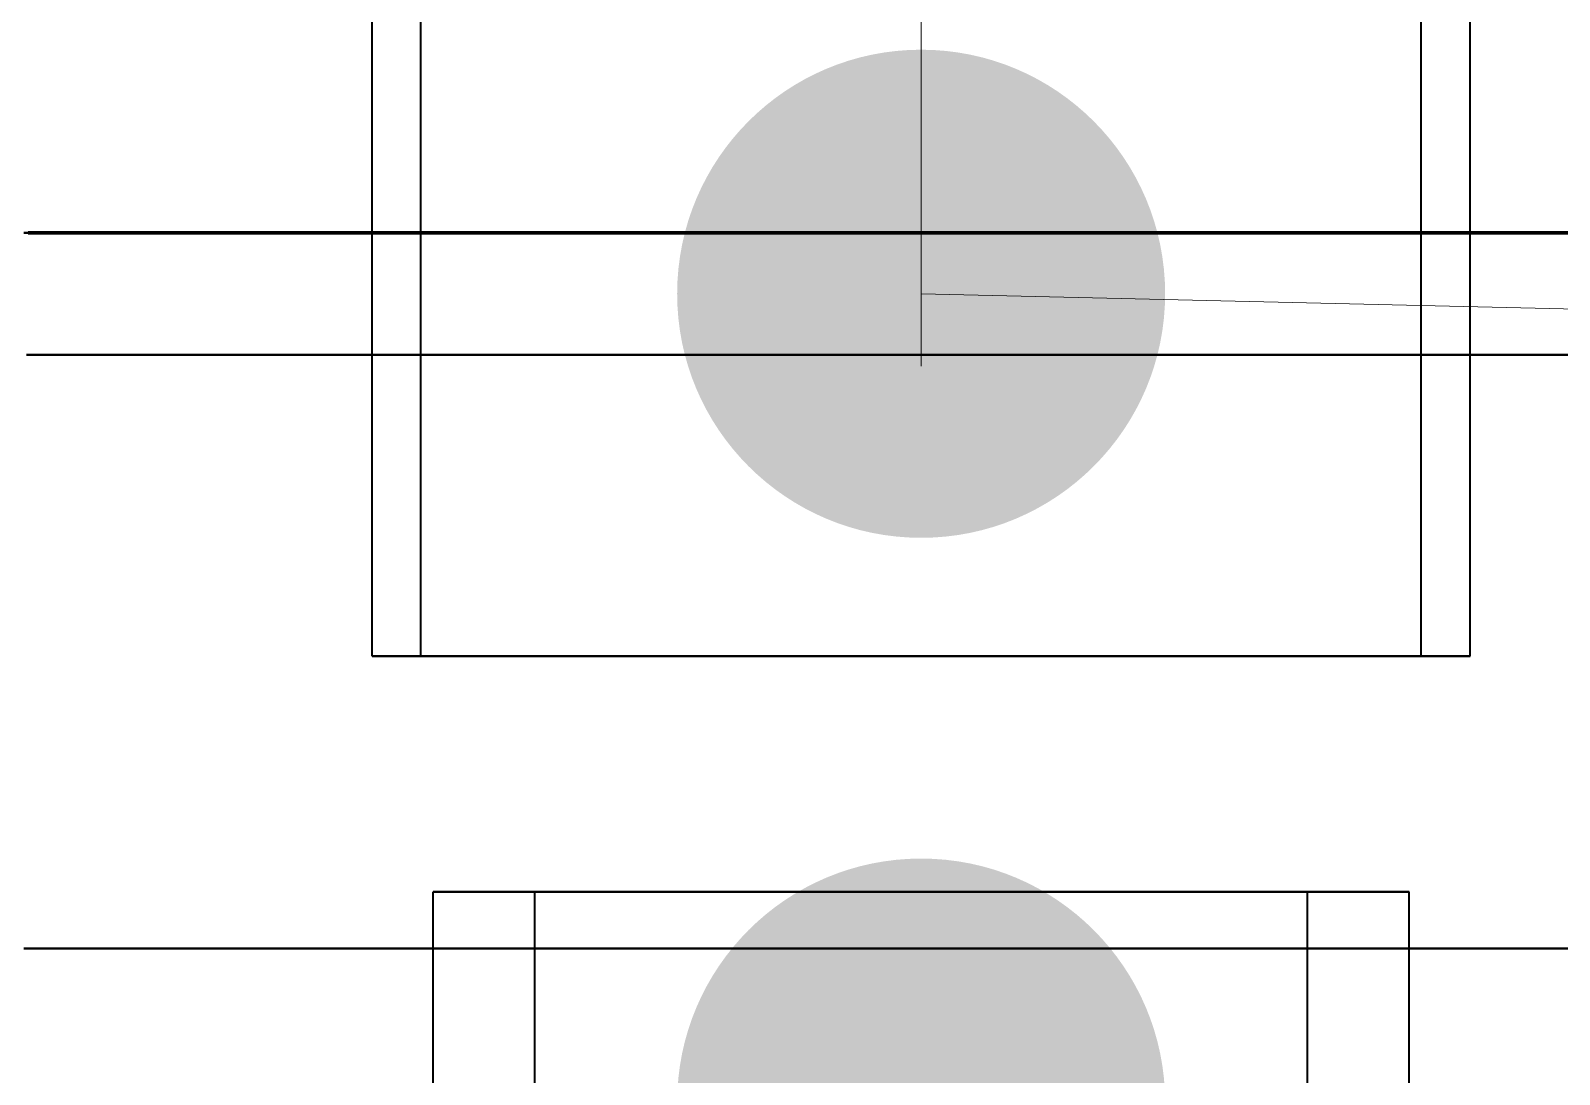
# Model space of a CAD drawing. Header units: millimetres. Extents: x 0 to 2382, y 0 to 420.
# Drawn here: x 157.31 to 161.07, y 311.669 to 314.235 of the extents above; entities that cross this region are included whole.
import ezdxf

# ---------------------------------------------------------------- set-up
doc = ezdxf.new("R2010")
doc.units = ezdxf.units.MM
doc.linetypes.add('IRAM-E-TRAZOS', pattern=[5, 4, -1])
doc.linetypes.add('IRAM-F-TRAZO-PUNTO', pattern=[20, 15, -2, 1, -2])
for name, color, linetype, lineweight in [('01-VISIBLE', 7, 'CONTINUOUS', 70), ('02-OCULTA', 4, 'IRAM-E-TRAZOS', 35), ('03-EJE', 1, 'IRAM-F-TRAZO-PUNTO', 18), ('08-FINA', 5, 'CONTINUOUS', 18)]:
    doc.layers.add(name, color=color, linetype=linetype, lineweight=lineweight)

msp = doc.modelspace()

# ---------------------------------------------------------------- hatches: boundary and pattern name
at = {"layer": '08-FINA'}
h = msp.add_hatch(color=7, dxfattribs=at)
h.dxf.hatch_style = 1
edge = h.paths.add_edge_path()
edge.add_arc((159.5, 313.5882), 0.6, 0, 360)
h = msp.add_hatch(color=7, dxfattribs=at)
h.dxf.hatch_style = 1
edge = h.paths.add_edge_path()
edge.add_arc((159.5, 311.5996), 0.6, 0, 360)

# ---------------------------------------------------------------- linework, layer by layer
at = {"layer": '01-VISIBLE'}
msp.add_lwpolyline([(157.3039, 313.7382), (157.354, 313.7382), (157.404, 313.7382), (157.4541, 313.7382), (157.5042, 313.7382), (157.5543, 313.7382), (157.6044, 313.7382), (157.6545, 313.7382), (157.7046, 313.7382), (157.7547, 313.7382), (157.8048, 313.7382), (157.8548, 313.7382), (157.9049, 313.7382), (157.955, 313.7382), (158.0051, 313.7382), (158.0552, 313.7382), (158.1053, 313.7382), (158.1554, 313.7382), (158.2055, 313.7382), (158.2555, 313.7382), (158.3056, 313.7382), (158.3557, 313.7382), (158.4058, 313.7382), (158.4559, 313.7382), (158.506, 313.7382), (158.5561, 313.7382), (158.6062, 313.7382), (158.6562, 313.7382), (158.7063, 313.7382), (158.7564, 313.7382), (158.8065, 313.7382), (158.8566, 313.7382), (158.9067, 313.7382), (158.9568, 313.7382), (159.0069, 313.7382), (159.057, 313.7382), (159.107, 313.7382), (159.1571, 313.7382), (159.2072, 313.7382), (159.2573, 313.7382), (159.3074, 313.7382), (159.3575, 313.7382), (159.4076, 313.7382), (159.4577, 313.7382), (159.5077, 313.7382), (159.5578, 313.7382), (159.6079, 313.7382), (159.658, 313.7382), (159.7081, 313.7382), (159.7582, 313.7382), (159.8083, 313.7382), (159.8584, 313.7382), (159.9084, 313.7382), (159.9585, 313.7382), (160.0086, 313.7382), (160.0587, 313.7382), (160.1088, 313.7382), (160.1589, 313.7382), (160.209, 313.7382), (160.2591, 313.7382), (160.3092, 313.7382), (160.3592, 313.7382), (160.4093, 313.7382), (160.4594, 313.7382), (160.5095, 313.7382), (160.5596, 313.7382), (160.6097, 313.7382), (160.6598, 313.7382), (160.7099, 313.7382), (160.7599, 313.7382), (160.81, 313.7382), (160.8601, 313.7382), (160.9102, 313.7382), (160.9603, 313.7382), (161.0104, 313.7382), (161.0605, 313.7382), (161.1106, 313.7382)], dxfattribs=at)
at = {"layer": '02-OCULTA'}
for p, q in [((158.15, 312.6969), (158.15, 316.1969)), ((158.27, 312.6969), (158.27, 316.1969)), ((160.73, 312.6969), (160.73, 316.1969)), ((160.85, 312.6969), (160.85, 316.1969)), ((158.3, 219.685), (158.3, 312.1182)), ((158.55, 219.685), (158.55, 312.1182)), ((160.45, 219.685), (160.45, 312.1182)), ((160.7, 219.685), (160.7, 312.1182))]:
    msp.add_line(p, q, dxfattribs=at)
for points in [[(161.1048, 313.7382), (161.0546, 313.7382), (161.0045, 313.7382), (160.9543, 313.7382), (160.9042, 313.7382), (160.854, 313.7382), (160.8039, 313.7382), (160.7537, 313.7382), (160.7036, 313.7382), (160.6534, 313.7382), (160.6033, 313.7382), (160.5531, 313.7382), (160.503, 313.7382), (160.4528, 313.7382), (160.4027, 313.7382), (160.3525, 313.7382), (160.3024, 313.7382), (160.2522, 313.7382), (160.2021, 313.7382), (160.1519, 313.7382), (160.1018, 313.7382), (160.0516, 313.7382), (160.0015, 313.7382), (159.9513, 313.7382), (159.9012, 313.7382), (159.851, 313.7382), (159.8009, 313.7382), (159.7507, 313.7382), (159.7006, 313.7382), (159.6504, 313.7382), (159.6003, 313.7382), (159.5501, 313.7382), (159.5, 313.7382), (159.4499, 313.7382), (159.3997, 313.7382), (159.3496, 313.7382), (159.2994, 313.7382), (159.2493, 313.7382), (159.1991, 313.7382), (159.149, 313.7382), (159.0988, 313.7382), (159.0487, 313.7382), (158.9985, 313.7382), (158.9484, 313.7382), (158.8982, 313.7382), (158.8481, 313.7382), (158.7979, 313.7382), (158.7478, 313.7382), (158.6976, 313.7382), (158.6475, 313.7382), (158.5973, 313.7382), (158.5472, 313.7382), (158.497, 313.7382), (158.4469, 313.7382), (158.3967, 313.7382), (158.3466, 313.7382), (158.2964, 313.7382), (158.2463, 313.7382), (158.1961, 313.7382), (158.146, 313.7382), (158.0958, 313.7382), (158.0457, 313.7382), (157.9955, 313.7382), (157.9454, 313.7382), (157.8952, 313.7382), (157.8451, 313.7382), (157.7949, 313.7382), (157.7448, 313.7382), (157.6946, 313.7382), (157.6445, 313.7382), (157.5943, 313.7382), (157.5442, 313.7382), (157.494, 313.7382), (157.4439, 313.7382), (157.3937, 313.7382), (157.3436, 313.7382), (157.2934, 313.7382)], [(157.2934, 313.7382), (157.3436, 313.7382), (157.3937, 313.7382), (157.4439, 313.7382), (157.494, 313.7382), (157.5442, 313.7382), (157.5943, 313.7382), (157.6445, 313.7382), (157.6946, 313.7382), (157.7448, 313.7382), (157.7949, 313.7382), (157.8451, 313.7382), (157.8952, 313.7382), (157.9454, 313.7382), (157.9955, 313.7382), (158.0457, 313.7382), (158.0958, 313.7382), (158.146, 313.7382), (158.1961, 313.7382), (158.2463, 313.7382), (158.2964, 313.7382), (158.3466, 313.7382), (158.3967, 313.7382), (158.4469, 313.7382), (158.497, 313.7382), (158.5472, 313.7382), (158.5973, 313.7382), (158.6475, 313.7382), (158.6976, 313.7382), (158.7478, 313.7382), (158.7979, 313.7382), (158.8481, 313.7382), (158.8982, 313.7382), (158.9484, 313.7382), (158.9985, 313.7382), (159.0487, 313.7382), (159.0988, 313.7382), (159.149, 313.7382), (159.1991, 313.7382), (159.2493, 313.7382), (159.2994, 313.7382), (159.3496, 313.7382), (159.3997, 313.7382), (159.4499, 313.7382), (159.5, 313.7382), (159.5501, 313.7382), (159.6003, 313.7382), (159.6504, 313.7382), (159.7006, 313.7382), (159.7507, 313.7382), (159.8009, 313.7382), (159.851, 313.7382), (159.9012, 313.7382), (159.9513, 313.7382), (160.0015, 313.7382), (160.0516, 313.7382), (160.1018, 313.7382), (160.1519, 313.7382), (160.2021, 313.7382), (160.2522, 313.7382), (160.3024, 313.7382), (160.3525, 313.7382), (160.4027, 313.7382), (160.4528, 313.7382), (160.503, 313.7382), (160.5531, 313.7382), (160.6033, 313.7382), (160.6534, 313.7382), (160.7036, 313.7382), (160.7537, 313.7382), (160.8039, 313.7382), (160.854, 313.7382), (160.9042, 313.7382), (160.9543, 313.7382), (161.0045, 313.7382), (161.0546, 313.7382), (161.1048, 313.7382)], [(161.1048, 313.7382), (161.0546, 313.7382), (161.0045, 313.7382), (160.9543, 313.7382), (160.9042, 313.7382), (160.854, 313.7382), (160.8039, 313.7382), (160.7537, 313.7382), (160.7036, 313.7382), (160.6534, 313.7382), (160.6033, 313.7382), (160.5531, 313.7382), (160.503, 313.7382), (160.4528, 313.7382), (160.4027, 313.7382), (160.3525, 313.7382), (160.3024, 313.7382), (160.2522, 313.7382), (160.2021, 313.7382), (160.1519, 313.7382), (160.1018, 313.7382), (160.0516, 313.7382), (160.0015, 313.7382), (159.9513, 313.7382), (159.9012, 313.7382), (159.851, 313.7382), (159.8009, 313.7382), (159.7507, 313.7382), (159.7006, 313.7382), (159.6504, 313.7382), (159.6003, 313.7382), (159.5501, 313.7382), (159.5, 313.7382), (159.4499, 313.7382), (159.3997, 313.7382), (159.3496, 313.7382), (159.2994, 313.7382), (159.2493, 313.7382), (159.1991, 313.7382), (159.149, 313.7382), (159.0988, 313.7382), (159.0487, 313.7382), (158.9985, 313.7382), (158.9484, 313.7382), (158.8982, 313.7382), (158.8481, 313.7382), (158.7979, 313.7382), (158.7478, 313.7382), (158.6976, 313.7382), (158.6475, 313.7382), (158.5973, 313.7382), (158.5472, 313.7382), (158.497, 313.7382), (158.4469, 313.7382), (158.3967, 313.7382), (158.3466, 313.7382), (158.2964, 313.7382), (158.2463, 313.7382), (158.1961, 313.7382), (158.146, 313.7382), (158.0958, 313.7382), (158.0457, 313.7382), (157.9955, 313.7382), (157.9454, 313.7382), (157.8952, 313.7382), (157.8451, 313.7382), (157.7949, 313.7382), (157.7448, 313.7382), (157.6946, 313.7382), (157.6445, 313.7382), (157.5943, 313.7382), (157.5442, 313.7382), (157.494, 313.7382), (157.4439, 313.7382), (157.3937, 313.7382), (157.3436, 313.7382), (157.2934, 313.7382)], [(157.2934, 313.7382), (157.3436, 313.7382), (157.3937, 313.7382), (157.4439, 313.7382), (157.494, 313.7382), (157.5442, 313.7382), (157.5943, 313.7382), (157.6445, 313.7382), (157.6946, 313.7382), (157.7448, 313.7382), (157.7949, 313.7382), (157.8451, 313.7382), (157.8952, 313.7382), (157.9454, 313.7382), (157.9955, 313.7382), (158.0457, 313.7382), (158.0958, 313.7382), (158.146, 313.7382), (158.1961, 313.7382), (158.2463, 313.7382), (158.2964, 313.7382), (158.3466, 313.7382), (158.3967, 313.7382), (158.4469, 313.7382), (158.497, 313.7382), (158.5472, 313.7382), (158.5973, 313.7382), (158.6475, 313.7382), (158.6976, 313.7382), (158.7478, 313.7382), (158.7979, 313.7382), (158.8481, 313.7382), (158.8982, 313.7382), (158.9484, 313.7382), (158.9985, 313.7382), (159.0487, 313.7382), (159.0988, 313.7382), (159.149, 313.7382), (159.1991, 313.7382), (159.2493, 313.7382), (159.2994, 313.7382), (159.3496, 313.7382), (159.3997, 313.7382), (159.4499, 313.7382), (159.5, 313.7382), (159.5501, 313.7382), (159.6003, 313.7382), (159.6504, 313.7382), (159.7006, 313.7382), (159.7507, 313.7382), (159.8009, 313.7382), (159.851, 313.7382), (159.9012, 313.7382), (159.9513, 313.7382), (160.0015, 313.7382), (160.0516, 313.7382), (160.1018, 313.7382), (160.1519, 313.7382), (160.2021, 313.7382), (160.2522, 313.7382), (160.3024, 313.7382), (160.3525, 313.7382), (160.4027, 313.7382), (160.4528, 313.7382), (160.503, 313.7382), (160.5531, 313.7382), (160.6033, 313.7382), (160.6534, 313.7382), (160.7036, 313.7382), (160.7537, 313.7382), (160.8039, 313.7382), (160.854, 313.7382), (160.9042, 313.7382), (160.9543, 313.7382), (161.0045, 313.7382), (161.0546, 313.7382), (161.1048, 313.7382)], [(161.1044, 313.7382), (161.0543, 313.7382), (161.0042, 313.7382), (160.954, 313.7382), (160.9039, 313.7382), (160.8538, 313.7382), (160.8036, 313.7382), (160.7535, 313.7382), (160.7033, 313.7382), (160.6532, 313.7382), (160.6031, 313.7382), (160.5529, 313.7382), (160.5028, 313.7382), (160.4526, 313.7382), (160.4025, 313.7382), (160.3524, 313.7382), (160.3022, 313.7382), (160.2521, 313.7382), (160.2019, 313.7382), (160.1518, 313.7382), (160.1017, 313.7382), (160.0515, 313.7382), (160.0014, 313.7382), (159.9513, 313.7382), (159.9011, 313.7382), (159.851, 313.7382), (159.8008, 313.7382), (159.7507, 313.7382), (159.7006, 313.7382), (159.6504, 313.7382), (159.6003, 313.7382), (159.5501, 313.7382), (159.5, 313.7382), (159.4499, 313.7382), (159.3997, 313.7382), (159.3496, 313.7382), (159.2994, 313.7382), (159.2493, 313.7382), (159.1992, 313.7382), (159.149, 313.7382), (159.0989, 313.7382), (159.0488, 313.7382), (158.9986, 313.7382), (158.9485, 313.7382), (158.8983, 313.7382), (158.8482, 313.7382), (158.7981, 313.7382), (158.7479, 313.7382), (158.6978, 313.7382), (158.6476, 313.7382), (158.5975, 313.7382), (158.5474, 313.7382), (158.4972, 313.7382), (158.4471, 313.7382), (158.3969, 313.7382), (158.3468, 313.7382), (158.2967, 313.7382), (158.2465, 313.7382), (158.1964, 313.7382), (158.1463, 313.7382), (158.0961, 313.7382), (158.046, 313.7382), (157.9958, 313.7382), (157.9457, 313.7382), (157.8956, 313.7382), (157.8454, 313.7382), (157.7953, 313.7382), (157.7451, 313.7382), (157.695, 313.7382), (157.6449, 313.7382), (157.5947, 313.7382), (157.5446, 313.7382), (157.4944, 313.7382), (157.4443, 313.7382), (157.3942, 313.7382), (157.344, 313.7382), (157.2939, 313.7382)], [(157.2939, 313.7382), (157.344, 313.7382), (157.3942, 313.7382), (157.4443, 313.7382), (157.4944, 313.7382), (157.5446, 313.7382), (157.5947, 313.7382), (157.6449, 313.7382), (157.695, 313.7382), (157.7451, 313.7382), (157.7953, 313.7382), (157.8454, 313.7382), (157.8956, 313.7382), (157.9457, 313.7382), (157.9958, 313.7382), (158.046, 313.7382), (158.0961, 313.7382), (158.1463, 313.7382), (158.1964, 313.7382), (158.2465, 313.7382), (158.2967, 313.7382), (158.3468, 313.7382), (158.3969, 313.7382), (158.4471, 313.7382), (158.4972, 313.7382), (158.5474, 313.7382), (158.5975, 313.7382), (158.6476, 313.7382), (158.6978, 313.7382), (158.7479, 313.7382), (158.7981, 313.7382), (158.8482, 313.7382), (158.8983, 313.7382), (158.9485, 313.7382), (158.9986, 313.7382), (159.0488, 313.7382), (159.0989, 313.7382), (159.149, 313.7382), (159.1992, 313.7382), (159.2493, 313.7382), (159.2994, 313.7382), (159.3496, 313.7382), (159.3997, 313.7382), (159.4499, 313.7382), (159.5, 313.7382), (159.5501, 313.7382), (159.6003, 313.7382), (159.6504, 313.7382), (159.7006, 313.7382), (159.7507, 313.7382), (159.8008, 313.7382), (159.851, 313.7382), (159.9011, 313.7382), (159.9513, 313.7382), (160.0014, 313.7382), (160.0515, 313.7382), (160.1017, 313.7382), (160.1518, 313.7382), (160.2019, 313.7382), (160.2521, 313.7382), (160.3022, 313.7382), (160.3524, 313.7382), (160.4025, 313.7382), (160.4526, 313.7382), (160.5028, 313.7382), (160.5529, 313.7382), (160.6031, 313.7382), (160.6532, 313.7382), (160.7033, 313.7382), (160.7535, 313.7382), (160.8036, 313.7382), (160.8538, 313.7382), (160.9039, 313.7382), (160.954, 313.7382), (161.0042, 313.7382), (161.0543, 313.7382), (161.1044, 313.7382)], [(161.1, 313.7382), (161.05, 313.7382), (161, 313.7382), (160.95, 313.7382), (160.9, 313.7382), (160.85, 313.7382), (160.8, 313.7382), (160.75, 313.7382), (160.7, 313.7382), (160.65, 313.7382), (160.6, 313.7382), (160.55, 313.7382), (160.5, 313.7382), (160.45, 313.7382), (160.4, 313.7382), (160.35, 313.7382), (160.3, 313.7382), (160.25, 313.7382), (160.2, 313.7382), (160.15, 313.7382), (160.1, 313.7382), (160.05, 313.7382), (160, 313.7382), (159.95, 313.7382), (159.9, 313.7382), (159.85, 313.7382), (159.8, 313.7382), (159.75, 313.7382), (159.7, 313.7382), (159.65, 313.7382), (159.6, 313.7382), (159.55, 313.7382), (159.5, 313.7382), (159.45, 313.7382), (159.4, 313.7382), (159.35, 313.7382), (159.3, 313.7382), (159.25, 313.7382), (159.2, 313.7382), (159.15, 313.7382), (159.1, 313.7382), (159.05, 313.7382), (159, 313.7382), (158.95, 313.7382), (158.9, 313.7382), (158.85, 313.7382), (158.8, 313.7382), (158.75, 313.7382), (158.7, 313.7382), (158.65, 313.7382), (158.6, 313.7382), (158.55, 313.7382), (158.5, 313.7382), (158.45, 313.7382), (158.4, 313.7382), (158.35, 313.7382), (158.3, 313.7382), (158.25, 313.7382), (158.2, 313.7382), (158.15, 313.7382), (158.1, 313.7382), (158.05, 313.7382), (158, 313.7382), (157.95, 313.7382), (157.9, 313.7382), (157.85, 313.7382), (157.8, 313.7382), (157.75, 313.7382), (157.7, 313.7382), (157.65, 313.7382), (157.6, 313.7382), (157.55, 313.7382), (157.5, 313.7382), (157.45, 313.7382), (157.4, 313.7382), (157.35, 313.7382), (157.3, 313.7382)], [(161.1, 313.7382), (161.05, 313.7382), (161, 313.7382), (160.95, 313.7382), (160.9, 313.7382), (160.85, 313.7382), (160.8, 313.7382), (160.75, 313.7382), (160.7, 313.7382), (160.65, 313.7382), (160.6, 313.7382), (160.55, 313.7382), (160.5, 313.7382), (160.45, 313.7382), (160.4, 313.7382), (160.35, 313.7382), (160.3, 313.7382), (160.25, 313.7382), (160.2, 313.7382), (160.15, 313.7382), (160.1, 313.7382), (160.05, 313.7382), (160, 313.7382), (159.95, 313.7382), (159.9, 313.7382), (159.85, 313.7382), (159.8, 313.7382), (159.75, 313.7382), (159.7, 313.7382), (159.65, 313.7382), (159.6, 313.7382), (159.55, 313.7382), (159.5, 313.7382), (159.45, 313.7382), (159.4, 313.7382), (159.35, 313.7382), (159.3, 313.7382), (159.25, 313.7382), (159.2, 313.7382), (159.15, 313.7382), (159.1, 313.7382), (159.05, 313.7382), (159, 313.7382), (158.95, 313.7382), (158.9, 313.7382), (158.85, 313.7382), (158.8, 313.7382), (158.75, 313.7382), (158.7, 313.7382), (158.65, 313.7382), (158.6, 313.7382), (158.55, 313.7382), (158.5, 313.7382), (158.45, 313.7382), (158.4, 313.7382), (158.35, 313.7382), (158.3, 313.7382), (158.25, 313.7382), (158.2, 313.7382), (158.15, 313.7382), (158.1, 313.7382), (158.05, 313.7382), (158, 313.7382), (157.95, 313.7382), (157.9, 313.7382), (157.85, 313.7382), (157.8, 313.7382), (157.75, 313.7382), (157.7, 313.7382), (157.65, 313.7382), (157.6, 313.7382), (157.55, 313.7382), (157.5, 313.7382), (157.45, 313.7382), (157.4, 313.7382), (157.35, 313.7382), (157.3, 313.7382)], [(157.3, 313.7382), (157.35, 313.7382), (157.4, 313.7382), (157.45, 313.7382), (157.5, 313.7382), (157.55, 313.7382), (157.6, 313.7382), (157.65, 313.7382), (157.7, 313.7382), (157.75, 313.7382), (157.8, 313.7382), (157.85, 313.7382), (157.9, 313.7382), (157.95, 313.7382), (158, 313.7382), (158.05, 313.7382), (158.1, 313.7382), (158.15, 313.7382), (158.2, 313.7382), (158.25, 313.7382), (158.3, 313.7382), (158.35, 313.7382), (158.4, 313.7382), (158.45, 313.7382), (158.5, 313.7382), (158.55, 313.7382), (158.6, 313.7382), (158.65, 313.7382), (158.7, 313.7382), (158.75, 313.7382), (158.8, 313.7382), (158.85, 313.7382), (158.9, 313.7382), (158.95, 313.7382), (159, 313.7382), (159.05, 313.7382), (159.1, 313.7382), (159.15, 313.7382), (159.2, 313.7382), (159.25, 313.7382), (159.3, 313.7382), (159.35, 313.7382), (159.4, 313.7382), (159.45, 313.7382), (159.5, 313.7382), (159.55, 313.7382), (159.6, 313.7382), (159.65, 313.7382), (159.7, 313.7382), (159.75, 313.7382), (159.8, 313.7382), (159.85, 313.7382), (159.9, 313.7382), (159.95, 313.7382), (160, 313.7382), (160.05, 313.7382), (160.1, 313.7382), (160.15, 313.7382), (160.2, 313.7382), (160.25, 313.7382), (160.3, 313.7382), (160.35, 313.7382), (160.4, 313.7382), (160.45, 313.7382), (160.5, 313.7382), (160.55, 313.7382), (160.6, 313.7382), (160.65, 313.7382), (160.7, 313.7382), (160.75, 313.7382), (160.8, 313.7382), (160.85, 313.7382), (160.9, 313.7382), (160.95, 313.7382), (161, 313.7382), (161.05, 313.7382), (161.1, 313.7382)], [(161.1, 313.7382), (161.05, 313.7382), (161, 313.7382), (160.95, 313.7382), (160.9, 313.7382), (160.85, 313.7382), (160.8, 313.7382), (160.75, 313.7382), (160.7, 313.7382), (160.65, 313.7382), (160.6, 313.7382), (160.55, 313.7382), (160.5, 313.7382), (160.45, 313.7382), (160.4, 313.7382), (160.35, 313.7382), (160.3, 313.7382), (160.25, 313.7382), (160.2, 313.7382), (160.15, 313.7382), (160.1, 313.7382), (160.05, 313.7382), (160, 313.7382), (159.95, 313.7382), (159.9, 313.7382), (159.85, 313.7382), (159.8, 313.7382), (159.75, 313.7382), (159.7, 313.7382), (159.65, 313.7382), (159.6, 313.7382), (159.55, 313.7382), (159.5, 313.7382), (159.45, 313.7382), (159.4, 313.7382), (159.35, 313.7382), (159.3, 313.7382), (159.25, 313.7382), (159.2, 313.7382), (159.15, 313.7382), (159.1, 313.7382), (159.05, 313.7382), (159, 313.7382), (158.95, 313.7382), (158.9, 313.7382), (158.85, 313.7382), (158.8, 313.7382), (158.75, 313.7382), (158.7, 313.7382), (158.65, 313.7382), (158.6, 313.7382), (158.55, 313.7382), (158.5, 313.7382), (158.45, 313.7382), (158.4, 313.7382), (158.35, 313.7382), (158.3, 313.7382), (158.25, 313.7382), (158.2, 313.7382), (158.15, 313.7382), (158.1, 313.7382), (158.05, 313.7382), (158, 313.7382), (157.95, 313.7382), (157.9, 313.7382), (157.85, 313.7382), (157.8, 313.7382), (157.75, 313.7382), (157.7, 313.7382), (157.65, 313.7382), (157.6, 313.7382), (157.55, 313.7382), (157.5, 313.7382), (157.45, 313.7382), (157.4, 313.7382), (157.35, 313.7382), (157.3, 313.7382)], [(157.3, 313.7382), (157.35, 313.7382), (157.4, 313.7382), (157.45, 313.7382), (157.5, 313.7382), (157.55, 313.7382), (157.6, 313.7382), (157.65, 313.7382), (157.7, 313.7382), (157.75, 313.7382), (157.8, 313.7382), (157.85, 313.7382), (157.9, 313.7382), (157.95, 313.7382), (158, 313.7382), (158.05, 313.7382), (158.1, 313.7382), (158.15, 313.7382), (158.2, 313.7382), (158.25, 313.7382), (158.3, 313.7382), (158.35, 313.7382), (158.4, 313.7382), (158.45, 313.7382), (158.5, 313.7382), (158.55, 313.7382), (158.6, 313.7382), (158.65, 313.7382), (158.7, 313.7382), (158.75, 313.7382), (158.8, 313.7382), (158.85, 313.7382), (158.9, 313.7382), (158.95, 313.7382), (159, 313.7382), (159.05, 313.7382), (159.1, 313.7382), (159.15, 313.7382), (159.2, 313.7382), (159.25, 313.7382), (159.3, 313.7382), (159.35, 313.7382), (159.4, 313.7382), (159.45, 313.7382), (159.5, 313.7382), (159.55, 313.7382), (159.6, 313.7382), (159.65, 313.7382), (159.7, 313.7382), (159.75, 313.7382), (159.8, 313.7382), (159.85, 313.7382), (159.9, 313.7382), (159.95, 313.7382), (160, 313.7382), (160.05, 313.7382), (160.1, 313.7382), (160.15, 313.7382), (160.2, 313.7382), (160.25, 313.7382), (160.3, 313.7382), (160.35, 313.7382), (160.4, 313.7382), (160.45, 313.7382), (160.5, 313.7382), (160.55, 313.7382), (160.6, 313.7382), (160.65, 313.7382), (160.7, 313.7382), (160.75, 313.7382), (160.8, 313.7382), (160.85, 313.7382), (160.9, 313.7382), (160.95, 313.7382), (161, 313.7382), (161.05, 313.7382), (161.1, 313.7382)], [(161.1, 313.7382), (161.05, 313.7382), (161, 313.7382), (160.95, 313.7382), (160.9, 313.7382), (160.85, 313.7382), (160.8, 313.7382), (160.75, 313.7382), (160.7, 313.7382), (160.65, 313.7382), (160.6, 313.7382), (160.55, 313.7382), (160.5, 313.7382), (160.45, 313.7382), (160.4, 313.7382), (160.35, 313.7382), (160.3, 313.7382), (160.25, 313.7382), (160.2, 313.7382), (160.15, 313.7382), (160.1, 313.7382), (160.05, 313.7382), (160, 313.7382), (159.95, 313.7382), (159.9, 313.7382), (159.85, 313.7382), (159.8, 313.7382), (159.75, 313.7382), (159.7, 313.7382), (159.65, 313.7382), (159.6, 313.7382), (159.55, 313.7382), (159.5, 313.7382), (159.45, 313.7382), (159.4, 313.7382), (159.35, 313.7382), (159.3, 313.7382), (159.25, 313.7382), (159.2, 313.7382), (159.15, 313.7382), (159.1, 313.7382), (159.05, 313.7382), (159, 313.7382), (158.95, 313.7382), (158.9, 313.7382), (158.85, 313.7382), (158.8, 313.7382), (158.75, 313.7382), (158.7, 313.7382), (158.65, 313.7382), (158.6, 313.7382), (158.55, 313.7382), (158.5, 313.7382), (158.45, 313.7382), (158.4, 313.7382), (158.35, 313.7382), (158.3, 313.7382), (158.25, 313.7382), (158.2, 313.7382), (158.15, 313.7382), (158.1, 313.7382), (158.05, 313.7382), (158, 313.7382), (157.95, 313.7382), (157.9, 313.7382), (157.85, 313.7382), (157.8, 313.7382), (157.75, 313.7382), (157.7, 313.7382), (157.65, 313.7382), (157.6, 313.7382), (157.55, 313.7382), (157.5, 313.7382), (157.45, 313.7382), (157.4, 313.7382), (157.35, 313.7382), (157.3, 313.7382)], [(157.3, 313.7382), (157.35, 313.7382), (157.4, 313.7382), (157.45, 313.7382), (157.5, 313.7382), (157.55, 313.7382), (157.6, 313.7382), (157.65, 313.7382), (157.7, 313.7382), (157.75, 313.7382), (157.8, 313.7382), (157.85, 313.7382), (157.9, 313.7382), (157.95, 313.7382), (158, 313.7382), (158.05, 313.7382), (158.1, 313.7382), (158.15, 313.7382), (158.2, 313.7382), (158.25, 313.7382), (158.3, 313.7382), (158.35, 313.7382), (158.4, 313.7382), (158.45, 313.7382), (158.5, 313.7382), (158.55, 313.7382), (158.6, 313.7382), (158.65, 313.7382), (158.7, 313.7382), (158.75, 313.7382), (158.8, 313.7382), (158.85, 313.7382), (158.9, 313.7382), (158.95, 313.7382), (159, 313.7382), (159.05, 313.7382), (159.1, 313.7382), (159.15, 313.7382), (159.2, 313.7382), (159.25, 313.7382), (159.3, 313.7382), (159.35, 313.7382), (159.4, 313.7382), (159.45, 313.7382), (159.5, 313.7382), (159.55, 313.7382), (159.6, 313.7382), (159.65, 313.7382), (159.7, 313.7382), (159.75, 313.7382), (159.8, 313.7382), (159.85, 313.7382), (159.9, 313.7382), (159.95, 313.7382), (160, 313.7382), (160.05, 313.7382), (160.1, 313.7382), (160.15, 313.7382), (160.2, 313.7382), (160.25, 313.7382), (160.3, 313.7382), (160.35, 313.7382), (160.4, 313.7382), (160.45, 313.7382), (160.5, 313.7382), (160.55, 313.7382), (160.6, 313.7382), (160.65, 313.7382), (160.7, 313.7382), (160.75, 313.7382), (160.8, 313.7382), (160.85, 313.7382), (160.9, 313.7382), (160.95, 313.7382), (161, 313.7382), (161.05, 313.7382), (161.1, 313.7382)], [(161.1, 313.7382), (161.05, 313.7382), (161, 313.7382), (160.95, 313.7382), (160.9, 313.7382), (160.85, 313.7382), (160.8, 313.7382), (160.75, 313.7382), (160.7, 313.7382), (160.65, 313.7382), (160.6, 313.7382), (160.55, 313.7382), (160.5, 313.7382), (160.45, 313.7382), (160.4, 313.7382), (160.35, 313.7382), (160.3, 313.7382), (160.25, 313.7382), (160.2, 313.7382), (160.15, 313.7382), (160.1, 313.7382), (160.05, 313.7382), (160, 313.7382), (159.95, 313.7382), (159.9, 313.7382), (159.85, 313.7382), (159.8, 313.7382), (159.75, 313.7382), (159.7, 313.7382), (159.65, 313.7382), (159.6, 313.7382), (159.55, 313.7382), (159.5, 313.7382), (159.45, 313.7382), (159.4, 313.7382), (159.35, 313.7382), (159.3, 313.7382), (159.25, 313.7382), (159.2, 313.7382), (159.15, 313.7382), (159.1, 313.7382), (159.05, 313.7382), (159, 313.7382), (158.95, 313.7382), (158.9, 313.7382), (158.85, 313.7382), (158.8, 313.7382), (158.75, 313.7382), (158.7, 313.7382), (158.65, 313.7382), (158.6, 313.7382), (158.55, 313.7382), (158.5, 313.7382), (158.45, 313.7382), (158.4, 313.7382), (158.35, 313.7382), (158.3, 313.7382), (158.25, 313.7382), (158.2, 313.7382), (158.15, 313.7382), (158.1, 313.7382), (158.05, 313.7382), (158, 313.7382), (157.95, 313.7382), (157.9, 313.7382), (157.85, 313.7382), (157.8, 313.7382), (157.75, 313.7382), (157.7, 313.7382), (157.65, 313.7382), (157.6, 313.7382), (157.55, 313.7382), (157.5, 313.7382), (157.45, 313.7382), (157.4, 313.7382), (157.35, 313.7382), (157.3, 313.7382)], [(157.3, 313.7382), (157.35, 313.7382), (157.4, 313.7382), (157.45, 313.7382), (157.5, 313.7382), (157.55, 313.7382), (157.6, 313.7382), (157.65, 313.7382), (157.7, 313.7382), (157.75, 313.7382), (157.8, 313.7382), (157.85, 313.7382), (157.9, 313.7382), (157.95, 313.7382), (158, 313.7382), (158.05, 313.7382), (158.1, 313.7382), (158.15, 313.7382), (158.2, 313.7382), (158.25, 313.7382), (158.3, 313.7382), (158.35, 313.7382), (158.4, 313.7382), (158.45, 313.7382), (158.5, 313.7382), (158.55, 313.7382), (158.6, 313.7382), (158.65, 313.7382), (158.7, 313.7382), (158.75, 313.7382), (158.8, 313.7382), (158.85, 313.7382), (158.9, 313.7382), (158.95, 313.7382), (159, 313.7382), (159.05, 313.7382), (159.1, 313.7382), (159.15, 313.7382), (159.2, 313.7382), (159.25, 313.7382), (159.3, 313.7382), (159.35, 313.7382), (159.4, 313.7382), (159.45, 313.7382), (159.5, 313.7382), (159.55, 313.7382), (159.6, 313.7382), (159.65, 313.7382), (159.7, 313.7382), (159.75, 313.7382), (159.8, 313.7382), (159.85, 313.7382), (159.9, 313.7382), (159.95, 313.7382), (160, 313.7382), (160.05, 313.7382), (160.1, 313.7382), (160.15, 313.7382), (160.2, 313.7382), (160.25, 313.7382), (160.3, 313.7382), (160.35, 313.7382), (160.4, 313.7382), (160.45, 313.7382), (160.5, 313.7382), (160.55, 313.7382), (160.6, 313.7382), (160.65, 313.7382), (160.7, 313.7382), (160.75, 313.7382), (160.8, 313.7382), (160.85, 313.7382), (160.9, 313.7382), (160.95, 313.7382), (161, 313.7382), (161.05, 313.7382), (161.1, 313.7382)], [(161.1, 313.4382), (161.05, 313.4382), (161, 313.4382), (160.95, 313.4382), (160.9, 313.4382), (160.85, 313.4382), (160.8, 313.4382), (160.75, 313.4382), (160.7, 313.4382), (160.65, 313.4382), (160.6, 313.4382), (160.55, 313.4382), (160.5, 313.4382), (160.45, 313.4382), (160.4, 313.4382), (160.35, 313.4382), (160.3, 313.4382), (160.25, 313.4382), (160.2, 313.4382), (160.15, 313.4382), (160.1, 313.4382), (160.05, 313.4382), (160, 313.4382), (159.95, 313.4382), (159.9, 313.4382), (159.85, 313.4382), (159.8, 313.4382), (159.75, 313.4382), (159.7, 313.4382), (159.65, 313.4382), (159.6, 313.4382), (159.55, 313.4382), (159.5, 313.4382), (159.45, 313.4382), (159.4, 313.4382), (159.35, 313.4382), (159.3, 313.4382), (159.25, 313.4382), (159.2, 313.4382), (159.15, 313.4382), (159.1, 313.4382), (159.05, 313.4382), (159, 313.4382), (158.95, 313.4382), (158.9, 313.4382), (158.85, 313.4382), (158.8, 313.4382), (158.75, 313.4382), (158.7, 313.4382), (158.65, 313.4382), (158.6, 313.4382), (158.55, 313.4382), (158.5, 313.4382), (158.45, 313.4382), (158.4, 313.4382), (158.35, 313.4382), (158.3, 313.4382), (158.25, 313.4382), (158.2, 313.4382), (158.15, 313.4382), (158.1, 313.4382), (158.05, 313.4382), (158, 313.4382), (157.95, 313.4382), (157.9, 313.4382), (157.85, 313.4382), (157.8, 313.4382), (157.75, 313.4382), (157.7, 313.4382), (157.65, 313.4382), (157.6, 313.4382), (157.55, 313.4382), (157.5, 313.4382), (157.45, 313.4382), (157.4, 313.4382), (157.35, 313.4382), (157.3, 313.4382)], [(157.3, 313.4382), (157.35, 313.4382), (157.4, 313.4382), (157.45, 313.4382), (157.5, 313.4382), (157.55, 313.4382), (157.6, 313.4382), (157.65, 313.4382), (157.7, 313.4382), (157.75, 313.4382), (157.8, 313.4382), (157.85, 313.4382), (157.9, 313.4382), (157.95, 313.4382), (158, 313.4382), (158.05, 313.4382), (158.1, 313.4382), (158.15, 313.4382), (158.2, 313.4382), (158.25, 313.4382), (158.3, 313.4382), (158.35, 313.4382), (158.4, 313.4382), (158.45, 313.4382), (158.5, 313.4382), (158.55, 313.4382), (158.6, 313.4382), (158.65, 313.4382), (158.7, 313.4382), (158.75, 313.4382), (158.8, 313.4382), (158.85, 313.4382), (158.9, 313.4382), (158.95, 313.4382), (159, 313.4382), (159.05, 313.4382), (159.1, 313.4382), (159.15, 313.4382), (159.2, 313.4382), (159.25, 313.4382), (159.3, 313.4382), (159.35, 313.4382), (159.4, 313.4382), (159.45, 313.4382), (159.5, 313.4382), (159.55, 313.4382), (159.6, 313.4382), (159.65, 313.4382), (159.7, 313.4382), (159.75, 313.4382), (159.8, 313.4382), (159.85, 313.4382), (159.9, 313.4382), (159.95, 313.4382), (160, 313.4382), (160.05, 313.4382), (160.1, 313.4382), (160.15, 313.4382), (160.2, 313.4382), (160.25, 313.4382), (160.3, 313.4382), (160.35, 313.4382), (160.4, 313.4382), (160.45, 313.4382), (160.5, 313.4382), (160.55, 313.4382), (160.6, 313.4382), (160.65, 313.4382), (160.7, 313.4382), (160.75, 313.4382), (160.8, 313.4382), (160.85, 313.4382), (160.9, 313.4382), (160.95, 313.4382), (161, 313.4382), (161.05, 313.4382), (161.1, 313.4382)], [(161.1, 313.4382), (161.05, 313.4382), (161, 313.4382), (160.95, 313.4382), (160.9, 313.4382), (160.85, 313.4382), (160.8, 313.4382), (160.75, 313.4382), (160.7, 313.4382), (160.65, 313.4382), (160.6, 313.4382), (160.55, 313.4382), (160.5, 313.4382), (160.45, 313.4382), (160.4, 313.4382), (160.35, 313.4382), (160.3, 313.4382), (160.25, 313.4382), (160.2, 313.4382), (160.15, 313.4382), (160.1, 313.4382), (160.05, 313.4382), (160, 313.4382), (159.95, 313.4382), (159.9, 313.4382), (159.85, 313.4382), (159.8, 313.4382), (159.75, 313.4382), (159.7, 313.4382), (159.65, 313.4382), (159.6, 313.4382), (159.55, 313.4382), (159.5, 313.4382), (159.45, 313.4382), (159.4, 313.4382), (159.35, 313.4382), (159.3, 313.4382), (159.25, 313.4382), (159.2, 313.4382), (159.15, 313.4382), (159.1, 313.4382), (159.05, 313.4382), (159, 313.4382), (158.95, 313.4382), (158.9, 313.4382), (158.85, 313.4382), (158.8, 313.4382), (158.75, 313.4382), (158.7, 313.4382), (158.65, 313.4382), (158.6, 313.4382), (158.55, 313.4382), (158.5, 313.4382), (158.45, 313.4382), (158.4, 313.4382), (158.35, 313.4382), (158.3, 313.4382), (158.25, 313.4382), (158.2, 313.4382), (158.15, 313.4382), (158.1, 313.4382), (158.05, 313.4382), (158, 313.4382), (157.95, 313.4382), (157.9, 313.4382), (157.85, 313.4382), (157.8, 313.4382), (157.75, 313.4382), (157.7, 313.4382), (157.65, 313.4382), (157.6, 313.4382), (157.55, 313.4382), (157.5, 313.4382), (157.45, 313.4382), (157.4, 313.4382), (157.35, 313.4382), (157.3, 313.4382)], [(157.3, 313.4382), (157.35, 313.4382), (157.4, 313.4382), (157.45, 313.4382), (157.5, 313.4382), (157.55, 313.4382), (157.6, 313.4382), (157.65, 313.4382), (157.7, 313.4382), (157.75, 313.4382), (157.8, 313.4382), (157.85, 313.4382), (157.9, 313.4382), (157.95, 313.4382), (158, 313.4382), (158.05, 313.4382), (158.1, 313.4382), (158.15, 313.4382), (158.2, 313.4382), (158.25, 313.4382), (158.3, 313.4382), (158.35, 313.4382), (158.4, 313.4382), (158.45, 313.4382), (158.5, 313.4382), (158.55, 313.4382), (158.6, 313.4382), (158.65, 313.4382), (158.7, 313.4382), (158.75, 313.4382), (158.8, 313.4382), (158.85, 313.4382), (158.9, 313.4382), (158.95, 313.4382), (159, 313.4382), (159.05, 313.4382), (159.1, 313.4382), (159.15, 313.4382), (159.2, 313.4382), (159.25, 313.4382), (159.3, 313.4382), (159.35, 313.4382), (159.4, 313.4382), (159.45, 313.4382), (159.5, 313.4382), (159.55, 313.4382), (159.6, 313.4382), (159.65, 313.4382), (159.7, 313.4382), (159.75, 313.4382), (159.8, 313.4382), (159.85, 313.4382), (159.9, 313.4382), (159.95, 313.4382), (160, 313.4382), (160.05, 313.4382), (160.1, 313.4382), (160.15, 313.4382), (160.2, 313.4382), (160.25, 313.4382), (160.3, 313.4382), (160.35, 313.4382), (160.4, 313.4382), (160.45, 313.4382), (160.5, 313.4382), (160.55, 313.4382), (160.6, 313.4382), (160.65, 313.4382), (160.7, 313.4382), (160.75, 313.4382), (160.8, 313.4382), (160.85, 313.4382), (160.9, 313.4382), (160.95, 313.4382), (161, 313.4382), (161.05, 313.4382), (161.1, 313.4382)], [(160.85, 312.6969), (160.8, 312.6969), (160.75, 312.6969), (160.7, 312.6969), (160.65, 312.6969), (160.6, 312.6969), (160.55, 312.6969), (160.5, 312.6969), (160.45, 312.6969), (160.4, 312.6969), (160.35, 312.6969), (160.3, 312.6969), (160.25, 312.6969), (160.2, 312.6969), (160.15, 312.6969), (160.1, 312.6969), (160.05, 312.6969), (160, 312.6969), (159.95, 312.6969), (159.9, 312.6969), (159.85, 312.6969), (159.8, 312.6969), (159.75, 312.6969), (159.7, 312.6969), (159.65, 312.6969), (159.6, 312.6969), (159.55, 312.6969), (159.5, 312.6969), (159.45, 312.6969), (159.4, 312.6969), (159.35, 312.6969), (159.3, 312.6969), (159.25, 312.6969), (159.2, 312.6969), (159.15, 312.6969), (159.1, 312.6969), (159.05, 312.6969), (159, 312.6969), (158.95, 312.6969), (158.9, 312.6969), (158.85, 312.6969), (158.8, 312.6969), (158.75, 312.6969), (158.7, 312.6969), (158.65, 312.6969), (158.6, 312.6969), (158.55, 312.6969), (158.5, 312.6969), (158.45, 312.6969), (158.4, 312.6969), (158.35, 312.6969), (158.3, 312.6969), (158.25, 312.6969), (158.2, 312.6969), (158.15, 312.6969)], [(158.15, 312.6969), (158.2, 312.6969), (158.25, 312.6969), (158.3, 312.6969), (158.35, 312.6969), (158.4, 312.6969), (158.45, 312.6969), (158.5, 312.6969), (158.55, 312.6969), (158.6, 312.6969), (158.65, 312.6969), (158.7, 312.6969), (158.75, 312.6969), (158.8, 312.6969), (158.85, 312.6969), (158.9, 312.6969), (158.95, 312.6969), (159, 312.6969), (159.05, 312.6969), (159.1, 312.6969), (159.15, 312.6969), (159.2, 312.6969), (159.25, 312.6969), (159.3, 312.6969), (159.35, 312.6969), (159.4, 312.6969), (159.45, 312.6969), (159.5, 312.6969), (159.55, 312.6969), (159.6, 312.6969), (159.65, 312.6969), (159.7, 312.6969), (159.75, 312.6969), (159.8, 312.6969), (159.85, 312.6969), (159.9, 312.6969), (159.95, 312.6969), (160, 312.6969), (160.05, 312.6969), (160.1, 312.6969), (160.15, 312.6969), (160.2, 312.6969), (160.25, 312.6969), (160.3, 312.6969), (160.35, 312.6969), (160.4, 312.6969), (160.45, 312.6969), (160.5, 312.6969), (160.55, 312.6969), (160.6, 312.6969), (160.65, 312.6969), (160.7, 312.6969), (160.75, 312.6969), (160.8, 312.6969), (160.85, 312.6969)], [(160.73, 312.6969), (160.6798, 312.6969), (160.6296, 312.6969), (160.5794, 312.6969), (160.5292, 312.6969), (160.479, 312.6969), (160.4288, 312.6969), (160.3786, 312.6969), (160.3284, 312.6969), (160.2782, 312.6969), (160.228, 312.6969), (160.1778, 312.6969), (160.1276, 312.6969), (160.0773, 312.6969), (160.0271, 312.6969), (159.9769, 312.6969), (159.9267, 312.6969), (159.8765, 312.6969), (159.8263, 312.6969), (159.7761, 312.6969), (159.7259, 312.6969), (159.6757, 312.6969), (159.6255, 312.6969), (159.5753, 312.6969), (159.5251, 312.6969), (159.4749, 312.6969), (159.4247, 312.6969), (159.3745, 312.6969), (159.3243, 312.6969), (159.2741, 312.6969), (159.2239, 312.6969), (159.1737, 312.6969), (159.1235, 312.6969), (159.0733, 312.6969), (159.0231, 312.6969), (158.9729, 312.6969), (158.9227, 312.6969), (158.8724, 312.6969), (158.8222, 312.6969), (158.772, 312.6969), (158.7218, 312.6969), (158.6716, 312.6969), (158.6214, 312.6969), (158.5712, 312.6969), (158.521, 312.6969), (158.4708, 312.6969), (158.4206, 312.6969), (158.3704, 312.6969), (158.3202, 312.6969), (158.27, 312.6969)], [(158.27, 312.6969), (158.3202, 312.6969), (158.3704, 312.6969), (158.4206, 312.6969), (158.4708, 312.6969), (158.521, 312.6969), (158.5712, 312.6969), (158.6214, 312.6969), (158.6716, 312.6969), (158.7218, 312.6969), (158.772, 312.6969), (158.8222, 312.6969), (158.8724, 312.6969), (158.9227, 312.6969), (158.9729, 312.6969), (159.0231, 312.6969), (159.0733, 312.6969), (159.1235, 312.6969), (159.1737, 312.6969), (159.2239, 312.6969), (159.2741, 312.6969), (159.3243, 312.6969), (159.3745, 312.6969), (159.4247, 312.6969), (159.4749, 312.6969), (159.5251, 312.6969), (159.5753, 312.6969), (159.6255, 312.6969), (159.6757, 312.6969), (159.7259, 312.6969), (159.7761, 312.6969), (159.8263, 312.6969), (159.8765, 312.6969), (159.9267, 312.6969), (159.9769, 312.6969), (160.0271, 312.6969), (160.0773, 312.6969), (160.1276, 312.6969), (160.1778, 312.6969), (160.228, 312.6969), (160.2782, 312.6969), (160.3284, 312.6969), (160.3786, 312.6969), (160.4288, 312.6969), (160.479, 312.6969), (160.5292, 312.6969), (160.5794, 312.6969), (160.6296, 312.6969), (160.6798, 312.6969), (160.73, 312.6969)], [(160.7, 312.1182), (160.65, 312.1182), (160.6, 312.1182), (160.55, 312.1182), (160.5, 312.1182), (160.45, 312.1182), (160.4, 312.1182), (160.35, 312.1182), (160.3, 312.1182), (160.25, 312.1182), (160.2, 312.1182), (160.15, 312.1182), (160.1, 312.1182), (160.05, 312.1182), (160, 312.1182), (159.95, 312.1182), (159.9, 312.1182), (159.85, 312.1182), (159.8, 312.1182), (159.75, 312.1182), (159.7, 312.1182), (159.65, 312.1182), (159.6, 312.1182), (159.55, 312.1182), (159.5, 312.1182), (159.45, 312.1182), (159.4, 312.1182), (159.35, 312.1182), (159.3, 312.1182), (159.25, 312.1182), (159.2, 312.1182), (159.15, 312.1182), (159.1, 312.1182), (159.05, 312.1182), (159, 312.1182), (158.95, 312.1182), (158.9, 312.1182), (158.85, 312.1182), (158.8, 312.1182), (158.75, 312.1182), (158.7, 312.1182), (158.65, 312.1182), (158.6, 312.1182), (158.55, 312.1182), (158.5, 312.1182), (158.45, 312.1182), (158.4, 312.1182), (158.35, 312.1182), (158.3, 312.1182)], [(158.3, 312.1182), (158.35, 312.1182), (158.4, 312.1182), (158.45, 312.1182), (158.5, 312.1182), (158.55, 312.1182), (158.6, 312.1182), (158.65, 312.1182), (158.7, 312.1182), (158.75, 312.1182), (158.8, 312.1182), (158.85, 312.1182), (158.9, 312.1182), (158.95, 312.1182), (159, 312.1182), (159.05, 312.1182), (159.1, 312.1182), (159.15, 312.1182), (159.2, 312.1182), (159.25, 312.1182), (159.3, 312.1182), (159.35, 312.1182), (159.4, 312.1182), (159.45, 312.1182), (159.5, 312.1182), (159.55, 312.1182), (159.6, 312.1182), (159.65, 312.1182), (159.7, 312.1182), (159.75, 312.1182), (159.8, 312.1182), (159.85, 312.1182), (159.9, 312.1182), (159.95, 312.1182), (160, 312.1182), (160.05, 312.1182), (160.1, 312.1182), (160.15, 312.1182), (160.2, 312.1182), (160.25, 312.1182), (160.3, 312.1182), (160.35, 312.1182), (160.4, 312.1182), (160.45, 312.1182), (160.5, 312.1182), (160.55, 312.1182), (160.6, 312.1182), (160.65, 312.1182), (160.7, 312.1182)], [(160.45, 312.1182), (160.4, 312.1182), (160.35, 312.1182), (160.3, 312.1182), (160.25, 312.1182), (160.2, 312.1182), (160.15, 312.1182), (160.1, 312.1182), (160.05, 312.1182), (160, 312.1182), (159.95, 312.1182), (159.9, 312.1182), (159.85, 312.1182), (159.8, 312.1182), (159.75, 312.1182), (159.7, 312.1182), (159.65, 312.1182), (159.6, 312.1182), (159.55, 312.1182), (159.5, 312.1182), (159.45, 312.1182), (159.4, 312.1182), (159.35, 312.1182), (159.3, 312.1182), (159.25, 312.1182), (159.2, 312.1182), (159.15, 312.1182), (159.1, 312.1182), (159.05, 312.1182), (159, 312.1182), (158.95, 312.1182), (158.9, 312.1182), (158.85, 312.1182), (158.8, 312.1182), (158.75, 312.1182), (158.7, 312.1182), (158.65, 312.1182), (158.6, 312.1182), (158.55, 312.1182)], [(158.55, 312.1182), (158.6, 312.1182), (158.65, 312.1182), (158.7, 312.1182), (158.75, 312.1182), (158.8, 312.1182), (158.85, 312.1182), (158.9, 312.1182), (158.95, 312.1182), (159, 312.1182), (159.05, 312.1182), (159.1, 312.1182), (159.15, 312.1182), (159.2, 312.1182), (159.25, 312.1182), (159.3, 312.1182), (159.35, 312.1182), (159.4, 312.1182), (159.45, 312.1182), (159.5, 312.1182), (159.55, 312.1182), (159.6, 312.1182), (159.65, 312.1182), (159.7, 312.1182), (159.75, 312.1182), (159.8, 312.1182), (159.85, 312.1182), (159.9, 312.1182), (159.95, 312.1182), (160, 312.1182), (160.05, 312.1182), (160.1, 312.1182), (160.15, 312.1182), (160.2, 312.1182), (160.25, 312.1182), (160.3, 312.1182), (160.35, 312.1182), (160.4, 312.1182), (160.45, 312.1182)], [(161.1048, 311.9782), (161.0546, 311.9782), (161.0045, 311.9782), (160.9543, 311.9782), (160.9042, 311.9782), (160.854, 311.9782), (160.8039, 311.9782), (160.7537, 311.9782), (160.7036, 311.9782), (160.6534, 311.9782), (160.6033, 311.9782), (160.5531, 311.9782), (160.503, 311.9782), (160.4528, 311.9782), (160.4027, 311.9782), (160.3525, 311.9782), (160.3024, 311.9782), (160.2522, 311.9782), (160.2021, 311.9782), (160.1519, 311.9782), (160.1018, 311.9782), (160.0516, 311.9782), (160.0015, 311.9782), (159.9513, 311.9782), (159.9012, 311.9782), (159.851, 311.9782), (159.8009, 311.9782), (159.7507, 311.9782), (159.7006, 311.9782), (159.6504, 311.9782), (159.6003, 311.9782), (159.5501, 311.9782), (159.5, 311.9782), (159.4499, 311.9782), (159.3997, 311.9782), (159.3496, 311.9782), (159.2994, 311.9782), (159.2493, 311.9782), (159.1991, 311.9782), (159.149, 311.9782), (159.0988, 311.9782), (159.0487, 311.9782), (158.9985, 311.9782), (158.9484, 311.9782), (158.8982, 311.9782), (158.8481, 311.9782), (158.7979, 311.9782), (158.7478, 311.9782), (158.6976, 311.9782), (158.6475, 311.9782), (158.5973, 311.9782), (158.5472, 311.9782), (158.497, 311.9782), (158.4469, 311.9782), (158.3967, 311.9782), (158.3466, 311.9782), (158.2964, 311.9782), (158.2463, 311.9782), (158.1961, 311.9782), (158.146, 311.9782), (158.0958, 311.9782), (158.0457, 311.9782), (157.9955, 311.9782), (157.9454, 311.9782), (157.8952, 311.9782), (157.8451, 311.9782), (157.7949, 311.9782), (157.7448, 311.9782), (157.6946, 311.9782), (157.6445, 311.9782), (157.5943, 311.9782), (157.5442, 311.9782), (157.494, 311.9782), (157.4439, 311.9782), (157.3937, 311.9782), (157.3436, 311.9782), (157.2934, 311.9782)], [(157.2934, 311.9782), (157.3436, 311.9782), (157.3937, 311.9782), (157.4439, 311.9782), (157.494, 311.9782), (157.5442, 311.9782), (157.5943, 311.9782), (157.6445, 311.9782), (157.6946, 311.9782), (157.7448, 311.9782), (157.7949, 311.9782), (157.8451, 311.9782), (157.8952, 311.9782), (157.9454, 311.9782), (157.9955, 311.9782), (158.0457, 311.9782), (158.0958, 311.9782), (158.146, 311.9782), (158.1961, 311.9782), (158.2463, 311.9782), (158.2964, 311.9782), (158.3466, 311.9782), (158.3967, 311.9782), (158.4469, 311.9782), (158.497, 311.9782), (158.5472, 311.9782), (158.5973, 311.9782), (158.6475, 311.9782), (158.6976, 311.9782), (158.7478, 311.9782), (158.7979, 311.9782), (158.8481, 311.9782), (158.8982, 311.9782), (158.9484, 311.9782), (158.9985, 311.9782), (159.0487, 311.9782), (159.0988, 311.9782), (159.149, 311.9782), (159.1991, 311.9782), (159.2493, 311.9782), (159.2994, 311.9782), (159.3496, 311.9782), (159.3997, 311.9782), (159.4499, 311.9782), (159.5, 311.9782), (159.5501, 311.9782), (159.6003, 311.9782), (159.6504, 311.9782), (159.7006, 311.9782), (159.7507, 311.9782), (159.8009, 311.9782), (159.851, 311.9782), (159.9012, 311.9782), (159.9513, 311.9782), (160.0015, 311.9782), (160.0516, 311.9782), (160.1018, 311.9782), (160.1519, 311.9782), (160.2021, 311.9782), (160.2522, 311.9782), (160.3024, 311.9782), (160.3525, 311.9782), (160.4027, 311.9782), (160.4528, 311.9782), (160.503, 311.9782), (160.5531, 311.9782), (160.6033, 311.9782), (160.6534, 311.9782), (160.7036, 311.9782), (160.7537, 311.9782), (160.8039, 311.9782), (160.854, 311.9782), (160.9042, 311.9782), (160.9543, 311.9782), (161.0045, 311.9782), (161.0546, 311.9782), (161.1048, 311.9782)], [(161.1, 311.9782), (161.05, 311.9782), (161, 311.9782), (160.95, 311.9782), (160.9, 311.9782), (160.85, 311.9782), (160.8, 311.9782), (160.75, 311.9782), (160.7, 311.9782), (160.65, 311.9782), (160.6, 311.9782), (160.55, 311.9782), (160.5, 311.9782), (160.45, 311.9782), (160.4, 311.9782), (160.35, 311.9782), (160.3, 311.9782), (160.25, 311.9782), (160.2, 311.9782), (160.15, 311.9782), (160.1, 311.9782), (160.05, 311.9782), (160, 311.9782), (159.95, 311.9782), (159.9, 311.9782), (159.85, 311.9782), (159.8, 311.9782), (159.75, 311.9782), (159.7, 311.9782), (159.65, 311.9782), (159.6, 311.9782), (159.55, 311.9782), (159.5, 311.9782), (159.45, 311.9782), (159.4, 311.9782), (159.35, 311.9782), (159.3, 311.9782), (159.25, 311.9782), (159.2, 311.9782), (159.15, 311.9782), (159.1, 311.9782), (159.05, 311.9782), (159, 311.9782), (158.95, 311.9782), (158.9, 311.9782), (158.85, 311.9782), (158.8, 311.9782), (158.75, 311.9782), (158.7, 311.9782), (158.65, 311.9782), (158.6, 311.9782), (158.55, 311.9782), (158.5, 311.9782), (158.45, 311.9782), (158.4, 311.9782), (158.35, 311.9782), (158.3, 311.9782), (158.25, 311.9782), (158.2, 311.9782), (158.15, 311.9782), (158.1, 311.9782), (158.05, 311.9782), (158, 311.9782), (157.95, 311.9782), (157.9, 311.9782), (157.85, 311.9782), (157.8, 311.9782), (157.75, 311.9782), (157.7, 311.9782), (157.65, 311.9782), (157.6, 311.9782), (157.55, 311.9782), (157.5, 311.9782), (157.45, 311.9782), (157.4, 311.9782), (157.35, 311.9782), (157.3, 311.9782)], [(157.3, 311.9782), (157.35, 311.9782), (157.4, 311.9782), (157.45, 311.9782), (157.5, 311.9782), (157.55, 311.9782), (157.6, 311.9782), (157.65, 311.9782), (157.7, 311.9782), (157.75, 311.9782), (157.8, 311.9782), (157.85, 311.9782), (157.9, 311.9782), (157.95, 311.9782), (158, 311.9782), (158.05, 311.9782), (158.1, 311.9782), (158.15, 311.9782), (158.2, 311.9782), (158.25, 311.9782), (158.3, 311.9782), (158.35, 311.9782), (158.4, 311.9782), (158.45, 311.9782), (158.5, 311.9782), (158.55, 311.9782), (158.6, 311.9782), (158.65, 311.9782), (158.7, 311.9782), (158.75, 311.9782), (158.8, 311.9782), (158.85, 311.9782), (158.9, 311.9782), (158.95, 311.9782), (159, 311.9782), (159.05, 311.9782), (159.1, 311.9782), (159.15, 311.9782), (159.2, 311.9782), (159.25, 311.9782), (159.3, 311.9782), (159.35, 311.9782), (159.4, 311.9782), (159.45, 311.9782), (159.5, 311.9782), (159.55, 311.9782), (159.6, 311.9782), (159.65, 311.9782), (159.7, 311.9782), (159.75, 311.9782), (159.8, 311.9782), (159.85, 311.9782), (159.9, 311.9782), (159.95, 311.9782), (160, 311.9782), (160.05, 311.9782), (160.1, 311.9782), (160.15, 311.9782), (160.2, 311.9782), (160.25, 311.9782), (160.3, 311.9782), (160.35, 311.9782), (160.4, 311.9782), (160.45, 311.9782), (160.5, 311.9782), (160.55, 311.9782), (160.6, 311.9782), (160.65, 311.9782), (160.7, 311.9782), (160.75, 311.9782), (160.8, 311.9782), (160.85, 311.9782), (160.9, 311.9782), (160.95, 311.9782), (161, 311.9782), (161.05, 311.9782), (161.1, 311.9782)]]:
    msp.add_lwpolyline(points, dxfattribs=at)
at = {"layer": '03-EJE'}
msp.add_line((159.5, 216.41), (159.5, 324.3623), dxfattribs=at)
at = {"layer": '08-FINA'}
msp.add_line((202.0011, 312.5936), (159.5, 313.5882), dxfattribs=at)

doc.saveas('drawing.dxf')
